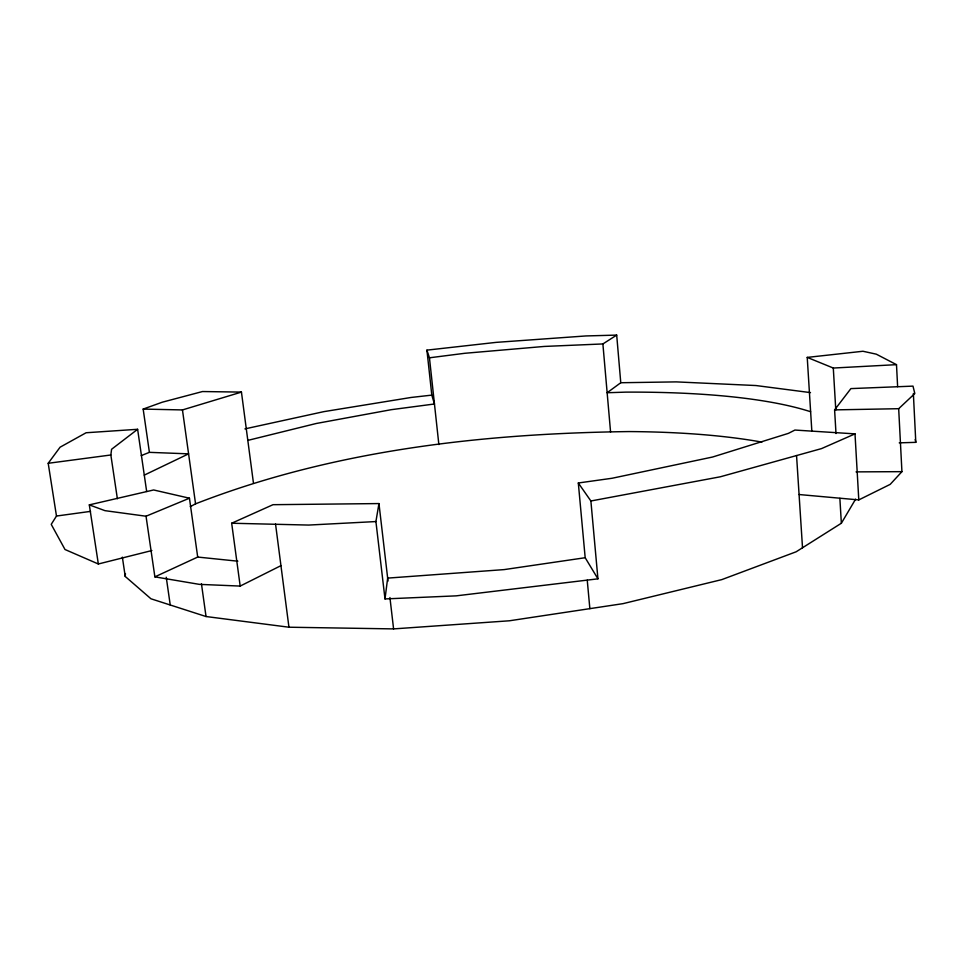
<?xml version="1.0" encoding="UTF-8"?>
<svg xmlns="http://www.w3.org/2000/svg" width="964" height="964" viewBox="0 0 964 964"><rect width="100%" height="100%" fill="white"/><g stroke="black" fill="none" stroke-linecap="round" stroke-linejoin="round"><path stroke-width="1.45" d="M855.61 499.135L841.355 523.247L796.156 551.782L721.795 579.617L623.033 603.645L509.353 620.792L393.589 628.902L288.947 627.215L206.031 616.526L150.962 598.789L125.236 576.46L125.428 573.58M117.379 498.762L110.848 454.984L111.583 449.272L137.623 429.293L146.661 491.495M384.998 598.933L387.661 578.111L504.136 569.604L585.184 557.722L597.933 578.834L456.129 595.86L384.998 598.933L375.912 521.56L378.96 503.57L273.029 504.69L231.673 523.235L240.181 586.076L199.355 584.365L154.879 576.858L146.034 516.222L104.943 510.655L89.315 504.871L98.34 563.988L151.89 550.54M137.623 429.293L86.109 432.752L60.081 447.2L48.2 463.286L56.478 516.041L51.225 524.356L65.01 549.516L98.34 563.988M834.595 409.881L850.899 388.6L912.992 386.118L914.824 393.541L898.677 408.7L834.595 409.881L836.005 433.523M898.677 408.7L901.93 471.661L890.194 484.362L858.791 499.906L799.072 494.532M810.495 392.613L755.957 385.54L676.294 381.889L620.768 382.732L607.139 392.746L625.696 392.131A371.2 83.025 -5.9 0 1 810.628 411.736M616.695 335.098L585.967 335.942L496.207 342.365L426.919 350.137L429.45 357.801L464.829 353.282L544.298 346.438L602.886 343.943L616.695 335.098L620.768 382.732M190.257 506.666L195.559 503.835C333.11 450.176 482.301 433.499 629.058 431.571A369.019 91.857 -5.9 0 1 761.885 442.102M240.181 586.076L280.946 565.651M144.287 475.119L188.583 453.851L149.408 452.345L141.25 455.598M154.879 576.858L197.704 557.059L237.843 561.193M855.008 433.872L821.533 448.597L720.301 476.794L590.884 500.991L578.316 482.988L612.044 478.264L712.601 457.02L788.407 433.366L794.914 430.052L855.008 433.872L858.791 499.906M146.034 516.222L189.45 498.207L197.704 557.059M149.408 452.345L143.166 409.085L162.265 402.205L202.5 391.541L241.446 392.095L253.412 482.795M143.166 409.085L182.461 409.929L241.446 392.095M247.82 440.391L316.252 423.485L391.215 409.688L434.463 403.988L431.812 395.12L426.919 350.137M89.315 504.871L153.638 489.965L189.45 498.207M244.928 428.884L323.82 411.652L411.05 397.469L431.812 395.12M56.478 516.041L90.544 511.378M48.2 463.286L110.848 454.984M811.809 430.667L807.23 357.403L862.949 351.257L876.3 354.174L896.496 364.657L897.629 386.697M807.23 357.403L833.294 368.043L896.496 364.657M375.912 521.56L308.661 525.067L231.673 523.235M899.243 442.85L915.8 442.343L913.366 393.517M856.056 471.878L901.93 471.661M915.173 439.524L915.8 442.343M122.356 557.144L125.236 576.46M166.242 577.231L170.242 604.994M182.461 409.929L195.559 503.835M201.452 583.81L206.031 616.526M275.535 524.018L288.947 627.215M378.96 503.57L388.01 581.099M389.926 597.535L393.589 628.902M429.45 357.801L438.861 444.549M590.884 500.991L597.933 578.834M578.316 482.988L585.184 557.722M587.245 580.195L589.86 608.646M602.886 343.943L610.573 432.017M796.553 455.55L802.518 547.769M833.294 368.043L835.788 409.965M839.873 498.34L841.355 523.247"/></g></svg>
